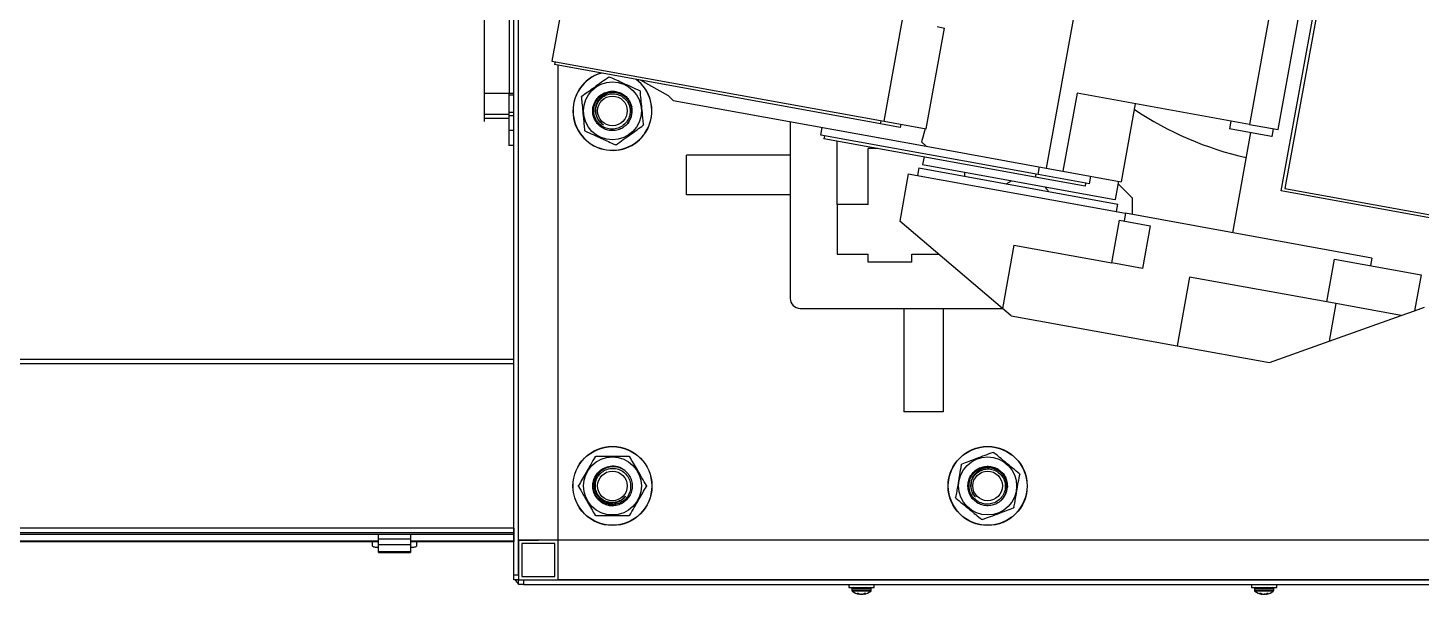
# Model space of a CAD drawing. Header units: inches. Extents: x 0 to 34.2, y 0 to 22.
# Drawn here: x 7.612 to 9.388, y 9.879 to 10.602 of the extents above; entities that cross this region are included whole.
import ezdxf

# ---------------------------------------------------------------- set-up
doc = ezdxf.new("R2010")
doc.units = ezdxf.units.IN
doc.header["$MEASUREMENT"] = 0

msp = doc.modelspace()

# ---------------------------------------------------------------- linework, layer by layer
at = {"color": 7, "linetype": 'Continuous', "lineweight": 25}
for p, q in [((8.2314, 9.9037), (8.2314, 10.7222)), ((8.2374, 9.9037), (8.2374, 10.7211)), ((8.2374, 9.9478), (8.2374, 10.7211)), ((8.3103, 10.727), (8.2799, 10.5592)), ((9.2061, 10.4717), (9.2515, 10.7214)), ((8.1933, 10.6915), (8.1933, 10.4821)), ((8.9582, 10.688), (8.91, 10.4226)), ((9.2066, 10.6832), (9.1694, 10.4783)), ((8.2256, 10.5176), (8.2256, 10.6561)), ((8.2311, 10.5176), (8.2311, 10.6561)), ((8.7034, 10.4823), (8.7338, 10.6501)), ((9.21, 10.3934), (9.2561, 10.647)), ((9.2593, 10.6424), (9.2146, 10.3966)), ((8.7571, 10.4726), (8.7804, 10.6013)), ((8.7711, 10.6031), (8.7804, 10.6013)), ((8.2799, 10.5592), (8.7034, 10.4823)), ((8.2838, 10.5585), (8.2831, 10.5546)), ((8.6989, 10.4791), (8.2831, 10.5546)), ((8.2878, 9.9478), (8.2878, 10.5538)), ((8.4284, 10.5149), (8.3927, 10.5347)), ((8.2248, 10.5176), (8.1933, 10.5176)), ((8.2311, 10.5176), (8.2248, 10.5176)), ((8.2248, 10.5176), (8.2248, 10.5157)), ((8.2311, 10.5157), (8.2248, 10.5157)), ((8.2248, 10.5157), (8.2248, 10.4937)), ((8.2311, 10.5157), (8.2311, 10.5176)), ((8.2311, 10.4937), (8.2311, 10.5157)), ((8.4343, 10.509), (8.4284, 10.5149)), ((8.4343, 10.509), (8.7571, 10.4504)), ((8.9495, 10.5183), (8.9314, 10.4188)), ((9.1694, 10.4783), (8.9495, 10.5183)), ((9.0237, 10.5048), (9.0056, 10.4053)), ((8.1933, 10.4916), (8.2248, 10.4916)), ((8.1933, 10.4861), (8.2248, 10.4861)), ((8.2311, 10.4937), (8.2248, 10.4937)), ((8.2248, 10.4937), (8.2248, 10.4893)), ((8.2311, 10.4893), (8.2248, 10.4893)), ((8.2248, 10.4893), (8.2248, 10.4704)), ((8.2311, 10.4893), (8.2311, 10.4937)), ((8.2311, 10.4704), (8.2311, 10.4893)), ((8.2311, 10.4704), (8.2248, 10.4704)), ((8.2248, 10.4704), (8.2248, 10.4515)), ((8.2311, 10.4515), (8.2311, 10.4704)), ((8.5837, 10.4819), (8.5837, 10.2563)), ((8.6226, 10.4647), (8.6244, 10.4745)), ((8.6989, 10.4791), (8.6996, 10.483)), ((8.7239, 10.4746), (8.6989, 10.4791)), ((8.7034, 10.4823), (8.7571, 10.4726)), ((8.7246, 10.4785), (8.7239, 10.4746)), ((8.7558, 10.4728), (8.7513, 10.4563)), ((9.1456, 10.4826), (9.1438, 10.4729)), ((9.1977, 10.4631), (9.1438, 10.4729)), ((9.148, 10.3401), (9.1712, 10.4679)), ((9.1694, 10.4783), (9.2061, 10.4717)), ((9.1985, 10.463), (9.2002, 10.4727)), ((8.2311, 10.4515), (8.2248, 10.4515)), ((8.2311, 9.9037), (8.2311, 10.4515)), ((8.8999, 10.4144), (8.6226, 10.4647)), ((8.6273, 10.4639), (8.6266, 10.46)), ((8.8963, 10.411), (8.6266, 10.46)), ((8.6436, 10.3762), (8.6436, 10.4569)), ((8.7513, 10.4563), (8.7571, 10.4504)), ((8.7571, 10.4504), (8.91, 10.4226)), ((9.1985, 10.463), (9.1977, 10.4631)), ((8.4515, 10.3885), (8.4515, 10.4389)), ((8.5837, 10.4389), (8.4515, 10.4389)), ((8.695, 10.4476), (8.6833, 10.4476)), ((8.6833, 10.3762), (8.6833, 10.4476)), ((8.7544, 10.4368), (8.7526, 10.427)), ((8.7343, 10.4152), (8.7234, 10.3548)), ((8.7343, 10.4152), (9.0112, 10.365)), ((8.7478, 10.4229), (8.7461, 10.4131)), ((8.7478, 10.4229), (9.0015, 10.3768)), ((8.7526, 10.427), (8.9952, 10.383)), ((8.8062, 10.4123), (8.8062, 10.4173)), ((8.897, 10.4149), (8.8963, 10.411)), ((8.8999, 10.4144), (8.9017, 10.4242)), ((8.9652, 10.4025), (8.8999, 10.4144)), ((8.91, 10.4226), (8.9314, 10.4188)), ((8.9314, 10.4188), (9.0056, 10.4053)), ((8.9652, 10.4025), (8.967, 10.4123)), ((8.9598, 10.3995), (8.8963, 10.411)), ((8.9605, 10.4034), (8.9598, 10.3995)), ((8.9984, 10.3824), (9.0027, 10.4058)), ((9.0204, 10.3841), (9.0021, 10.4024)), ((9.2146, 10.3966), (9.4098, 10.3611)), ((8.5837, 10.3885), (8.4515, 10.3885)), ((8.9952, 10.383), (8.9984, 10.3824)), ((8.9997, 10.3671), (9.0015, 10.3768)), ((9.0204, 10.3633), (9.0204, 10.3841)), ((9.4129, 10.3565), (9.21, 10.3934)), ((8.6833, 10.3762), (8.6436, 10.3762)), ((8.6436, 10.3762), (8.6436, 10.3127)), ((9.0112, 10.365), (9.0094, 10.3552)), ((9.3254, 10.3079), (9.0112, 10.365)), ((8.8545, 10.2436), (8.7234, 10.3548)), ((8.9938, 10.3016), (9.0038, 10.3562)), ((9.0038, 10.3562), (9.0429, 10.3491)), ((9.0429, 10.3491), (9.0329, 10.2945)), ((8.8691, 10.3243), (8.8545, 10.2436)), ((8.8691, 10.3243), (8.9938, 10.3016)), ((8.6436, 10.3127), (8.6833, 10.3127)), ((8.6833, 10.3028), (8.6833, 10.3127)), ((8.7388, 10.3028), (8.7388, 10.3127)), ((8.7388, 10.3127), (8.7729, 10.3127)), ((9.268, 10.2518), (9.2779, 10.3065)), ((9.2779, 10.3065), (9.3883, 10.2864)), ((9.3254, 10.3079), (9.3237, 10.2982)), ((8.7388, 10.3028), (8.6833, 10.3028)), ((9.0329, 10.2945), (8.9938, 10.3016)), ((9.093, 10.2836), (9.077, 10.1958)), ((9.268, 10.2518), (9.093, 10.2836)), ((9.3883, 10.2864), (9.38, 10.2407)), ((8.5963, 10.2437), (8.8543, 10.2437)), ((8.7285, 10.2437), (8.7285, 10.1115)), ((8.7789, 10.2437), (8.7789, 10.1115)), ((8.8655, 10.2342), (8.8545, 10.2436)), ((9.3629, 10.2346), (9.268, 10.2518)), ((9.2797, 10.2497), (9.271, 10.2017)), ((9.271, 10.2017), (9.3629, 10.2346)), ((9.3629, 10.2346), (9.38, 10.2407)), ((9.38, 10.2407), (9.3928, 10.2453)), ((8.8655, 10.2342), (9.077, 10.1958)), ((9.1949, 10.1744), (9.271, 10.2017)), ((9.077, 10.1958), (9.1949, 10.1744)), ((8.2314, 10.1783), (6.9163, 10.1783)), ((8.2314, 10.1728), (6.9187, 10.1728)), ((8.7789, 10.1115), (8.7285, 10.1115)), ((8.2311, 9.9633), (7.0617, 9.9633)), ((7.0617, 9.9579), (8.2311, 9.9579)), ((7.0617, 9.9557), (8.2311, 9.9557)), ((8.0995, 9.9553), (8.0587, 9.9553)), ((8.0587, 9.9495), (8.0587, 9.9553)), ((8.0995, 9.9553), (8.0995, 9.9495)), ((8.2311, 9.9633), (8.2311, 9.9579)), ((8.2311, 9.9579), (8.2311, 9.9557)), ((8.2311, 9.9557), (8.2311, 9.9469)), ((7.1929, 9.9469), (8.0587, 9.9469)), ((8.0587, 9.946), (7.1929, 9.946)), ((8.0506, 9.946), (8.0506, 9.9411)), ((8.0569, 9.9389), (8.0587, 9.9389)), ((8.0587, 9.9495), (8.0995, 9.9495)), ((8.0587, 9.9425), (8.0587, 9.9495)), ((8.0587, 9.9425), (8.0995, 9.9425)), ((8.0587, 9.9335), (8.0587, 9.9425)), ((8.0587, 9.9335), (8.0995, 9.9335)), ((8.0587, 9.9324), (8.0587, 9.9335)), ((8.0587, 9.9324), (8.0995, 9.9324)), ((8.0995, 9.9495), (8.0995, 9.9425)), ((8.0995, 9.9469), (8.2311, 9.9469)), ((8.2311, 9.946), (8.0995, 9.946)), ((8.0995, 9.9425), (8.0995, 9.9335)), ((8.0995, 9.9389), (8.1013, 9.9389)), ((8.0995, 9.9335), (8.0995, 9.9324)), ((8.1076, 9.9411), (8.1076, 9.946)), ((8.2311, 9.9469), (8.2311, 9.946)), ((8.2374, 9.9478), (8.2626, 9.9478)), ((8.2878, 9.9478), (8.2374, 9.9478)), ((8.2374, 9.9478), (8.2374, 9.8974)), ((8.2416, 9.9436), (8.2416, 9.9016)), ((8.2836, 9.9436), (8.2416, 9.9436)), ((8.2878, 9.9478), (8.2626, 9.9478)), ((8.2836, 9.9016), (8.2836, 9.9436)), ((8.2878, 9.8974), (8.2878, 9.9478)), ((10.0884, 9.9478), (8.2878, 9.9478)), ((8.2314, 9.9037), (8.2374, 9.9037)), ((8.2314, 9.8974), (8.2314, 9.9037)), ((8.2374, 9.8974), (8.2314, 9.8974)), ((8.2374, 9.8914), (8.2374, 9.8974)), ((8.2374, 9.8974), (8.2878, 9.8974)), ((8.2416, 9.9016), (8.2836, 9.9016)), ((8.2437, 9.8974), (8.2437, 9.8914)), ((8.2437, 9.8974), (10.1325, 9.8974)), ((10.0884, 9.8974), (8.2878, 9.8974)), ((8.2437, 9.8914), (8.2374, 9.8914)), ((8.2437, 9.8914), (10.1325, 9.8914)), ((8.6586, 9.8911), (8.2437, 9.8911)), ((8.6586, 9.8914), (8.6586, 9.8877)), ((8.6586, 9.8877), (8.6908, 9.8877)), ((8.6623, 9.8861), (8.6623, 9.8841)), ((8.6657, 9.8861), (8.6623, 9.8861)), ((8.6657, 9.8841), (8.6623, 9.8841)), ((8.6661, 9.8828), (8.663, 9.8828)), ((8.6871, 9.8861), (8.6657, 9.8861)), ((8.6871, 9.8841), (8.6657, 9.8841)), ((8.6865, 9.8828), (8.6661, 9.8828)), ((8.6686, 9.8914), (8.6685, 9.8914)), ((8.671, 9.88), (8.669, 9.88)), ((8.6711, 9.8793), (8.6712, 9.8799)), ((8.6712, 9.8792), (8.6711, 9.8793)), ((8.6713, 9.8799), (8.6712, 9.8792)), ((8.6718, 9.8791), (8.6718, 9.8797)), ((8.6718, 9.8791), (8.6718, 9.8797)), ((8.6718, 9.8791), (8.6718, 9.8795)), ((8.6729, 9.8793), (8.673, 9.8792)), ((8.6732, 9.8793), (8.6733, 9.8792)), ((8.6749, 9.8791), (8.6749, 9.8791)), ((8.675, 9.8791), (8.675, 9.8791)), ((8.6752, 9.8791), (8.6752, 9.8791)), ((8.676, 9.8792), (8.6761, 9.8793)), ((8.6763, 9.8793), (8.6762, 9.8792)), ((8.6762, 9.8792), (8.6762, 9.8793)), ((8.6763, 9.8793), (8.6763, 9.8793)), ((8.6766, 9.8793), (8.6765, 9.8792)), ((8.6765, 9.8792), (8.6765, 9.8793)), ((8.6766, 9.8793), (8.6766, 9.8793)), ((8.6776, 9.8798), (8.6777, 9.8791)), ((8.6776, 9.8798), (8.6777, 9.8791)), ((8.6776, 9.8797), (8.6777, 9.8791)), ((8.6776, 9.8797), (8.6777, 9.8791)), ((8.6802, 9.88), (8.6781, 9.88)), ((8.6781, 9.8792), (8.6781, 9.88)), ((8.6782, 9.8793), (8.6781, 9.8792)), ((8.6782, 9.88), (8.6782, 9.8793)), ((8.6793, 9.8913), (8.6796, 9.8914)), ((8.6796, 9.8877), (8.6794, 9.8878)), ((8.6871, 9.8841), (8.6871, 9.8861)), ((8.6908, 9.8877), (8.6908, 9.8914)), ((9.1719, 9.8911), (8.6908, 9.8911)), ((9.1719, 9.8914), (9.1719, 9.8877)), ((9.1719, 9.8877), (9.2041, 9.8877)), ((9.1756, 9.8861), (9.1756, 9.8841)), ((9.1789, 9.8861), (9.1756, 9.8861)), ((9.1789, 9.8841), (9.1756, 9.8841)), ((9.1794, 9.8828), (9.1762, 9.8828)), ((9.2004, 9.8861), (9.1789, 9.8861)), ((9.2004, 9.8841), (9.1789, 9.8841)), ((9.1997, 9.8828), (9.1794, 9.8828)), ((9.1818, 9.8914), (9.1817, 9.8914)), ((9.1842, 9.88), (9.1823, 9.88)), ((9.1844, 9.8793), (9.1844, 9.8799)), ((9.1845, 9.8792), (9.1844, 9.8793)), ((9.1845, 9.8799), (9.1845, 9.8792)), ((9.185, 9.8791), (9.1851, 9.8797)), ((9.185, 9.8791), (9.1851, 9.8797)), ((9.185, 9.8791), (9.1851, 9.8795)), ((9.1861, 9.8793), (9.1862, 9.8792)), ((9.1864, 9.8793), (9.1865, 9.8792)), ((9.1882, 9.8791), (9.1882, 9.8791)), ((9.1882, 9.8791), (9.1882, 9.8791)), ((9.1884, 9.8791), (9.1884, 9.8791)), ((9.1892, 9.8792), (9.1893, 9.8793)), ((9.1895, 9.8793), (9.1894, 9.8792)), ((9.1894, 9.8792), (9.1894, 9.8793)), ((9.1895, 9.8793), (9.1895, 9.8793)), ((9.1898, 9.8793), (9.1897, 9.8792)), ((9.1897, 9.8792), (9.1897, 9.8793)), ((9.1898, 9.8793), (9.1898, 9.8793)), ((9.1908, 9.8797), (9.1909, 9.8791)), ((9.1909, 9.8798), (9.1909, 9.8791)), ((9.1909, 9.8798), (9.1909, 9.8791)), ((9.1909, 9.8797), (9.1909, 9.8791)), ((9.1914, 9.8792), (9.1913, 9.88)), ((9.1934, 9.88), (9.1914, 9.88)), ((9.1914, 9.88), (9.1915, 9.8793)), ((9.1915, 9.8793), (9.1914, 9.8792)), ((9.1926, 9.8913), (9.1928, 9.8914)), ((9.1928, 9.8877), (9.1926, 9.8878)), ((9.2004, 9.8841), (9.2004, 9.8861)), ((9.2041, 9.8877), (9.2041, 9.8914)), ((9.6851, 9.8911), (9.2041, 9.8911))]:
    msp.add_line(p, q, dxfattribs=at)
at = {"color": 7, "linetype": 'Continuous', "lineweight": 25, "flags": 128}
for points in [[(8.3323, 10.5002), (8.3319, 10.4974), (8.332, 10.4931)], [(8.3762, 10.4792), (8.3768, 10.48), (8.3781, 10.4818)], [(8.8593, 10.4026), (8.862, 10.4044), (8.8659, 10.4065)], [(8.3751, 10.0346), (8.3745, 10.0352), (8.3727, 10.0367)], [(8.35, 9.9929), (8.3528, 9.9922), (8.357, 9.9919)], [(8.0506, 9.9411), (8.0508, 9.9407), (8.0511, 9.9402), (8.0517, 9.9399), (8.0525, 9.9395), (8.0534, 9.9393), (8.0545, 9.9391), (8.0557, 9.939), (8.0569, 9.9389)], [(8.1013, 9.9389), (8.1025, 9.939), (8.1037, 9.9391), (8.1048, 9.9393), (8.1057, 9.9395), (8.1065, 9.9399), (8.1071, 9.9402), (8.1074, 9.9407), (8.1076, 9.9411)], [(8.2314, 9.9011), (8.2314, 9.9013), (8.2311, 9.9037)], [(8.2437, 9.8911), (8.2413, 9.8914), (8.2411, 9.8914)]]:
    msp.add_lwpolyline(points, dxfattribs=at)
at = {"color": 7, "linetype": 'Continuous', "lineweight": 25}
for centre, radius in [((8.357, 10.4956), 0.037), ((8.357, 10.4956), 0.0189), ((8.357, 10.0171), 0.0504), ((8.357, 10.0171), 0.0502), ((8.8355, 10.0171), 0.0504), ((8.8355, 10.0171), 0.0502), ((8.357, 10.0171), 0.037), ((8.8355, 10.0171), 0.037), ((8.357, 10.0171), 0.0189), ((8.8355, 10.0171), 0.0189)]:
    msp.add_circle(centre, radius, dxfattribs=at)
for centre, radius, start, end in [((8.357, 10.4956), 0.0504, 106.676, 185.5176), ((8.357, 10.4956), 0.0502, 106.249, 185.5176), ((8.357, 10.4956), 0.0504, 185.5176, 52.7424), ((8.357, 10.4956), 0.0502, 185.5176, 53.1694), ((8.357, 10.4956), 0.0252, 326.919, 12.0456), ((9.2583, 10.8481), 0.4224, 236.0432, 257.2875), ((8.8816, 10.3722), 0.0377, 33.2217, 44.8031), ((8.5963, 10.2563), 0.0126, 180, 270), ((8.357, 10.0171), 0.0252, 51.4015, 96.5281), ((8.8355, 10.0171), 0.0252, 311.6373, 356.764), ((8.2437, 9.9037), 0.0126, 210, 240), ((8.6639, 9.8861), 0.00159, 90, 180), ((8.6639, 9.8841), 0.00159, 180, 233.1968), ((8.6747, 9.8985), 0.0196, 233.1968, 261.3382), ((8.6738, 9.8897), 0.0108, 243.8069, 255.7749), ((8.6761, 9.891), 0.0121, 245.0322, 256.1241), ((8.6723, 9.8825), 0.0034, 251.8265, 261.1272), ((8.6758, 9.8921), 0.0132, 252.4029, 257.141), ((8.6755, 9.8974), 0.0184, 262.2369, 266.2393), ((8.6757, 9.8965), 0.0174, 262.0239, 266.1325), ((8.6736, 9.8956), 0.0166, 273.9726, 278.1861), ((8.6738, 9.8965), 0.0174, 273.8675, 277.9761), ((8.674, 9.8974), 0.0184, 273.7607, 277.7631), ((8.6733, 9.8898), 0.0109, 284.7718, 296.3728), ((8.6735, 9.8907), 0.0118, 283.8089, 290.6186), ((8.6736, 9.8921), 0.0132, 282.859, 287.5971), ((8.6747, 9.8985), 0.0196, 278.7104, 306.8032), ((8.6772, 9.8816), 0.00253, 280.4171, 291.1704), ((8.6757, 9.8885), 0.00961, 285.1987, 297.832), ((8.6855, 9.8861), 0.00159, 0, 90), ((8.6855, 9.8841), 0.00159, 306.8032, 0), ((9.1772, 9.8861), 0.00159, 90, 180), ((9.1772, 9.8841), 0.00159, 180, 233.1968), ((9.188, 9.8985), 0.0196, 233.1968, 261.3382), ((9.187, 9.8897), 0.0108, 243.8069, 255.7749), ((9.1893, 9.891), 0.0121, 245.0322, 256.1241), ((9.1855, 9.8825), 0.0034, 251.8265, 261.1272), ((9.1891, 9.8921), 0.0132, 252.4029, 257.141), ((9.1887, 9.8974), 0.0184, 262.2369, 266.2393), ((9.1889, 9.8965), 0.0174, 262.0239, 266.1325), ((9.1868, 9.8956), 0.0166, 273.9726, 278.1861), ((9.187, 9.8965), 0.0174, 273.8675, 277.9761), ((9.1872, 9.8974), 0.0184, 273.7607, 277.7631), ((9.1865, 9.8898), 0.0109, 284.7718, 296.3728), ((9.1867, 9.8907), 0.0118, 283.8089, 290.6186), ((9.1869, 9.8921), 0.0132, 282.859, 287.5971), ((9.188, 9.8985), 0.0196, 278.7104, 306.8032), ((9.1905, 9.8816), 0.00253, 280.4171, 291.1704), ((9.1889, 9.8885), 0.00961, 285.1987, 297.832), ((9.1988, 9.8861), 0.00159, 0, 90), ((9.1988, 9.8841), 0.00159, 306.8032, 0)]:
    msp.add_arc(centre, radius, start, end, dxfattribs=at)
for points, knots in [([(8.3524, 10.5387), (8.3494, 10.5365), (8.3432, 10.5321), (8.3341, 10.5256), (8.3255, 10.5195), (8.3204, 10.5158), (8.3178, 10.5139)], [0, 0, 0, 0, 0.26953, 0.544987, 0.770589, 1, 1, 1, 1]), ([(8.3524, 10.5387), (8.3525, 10.5387), (8.3527, 10.5388), (8.3529, 10.5389), (8.3531, 10.5388), (8.3533, 10.5388), (8.3533, 10.5388)], [0, 0, 0, 0, 0.28744, 0.575986, 0.854067, 1, 1, 1, 1]), ([(8.3921, 10.5211), (8.3886, 10.5227), (8.3817, 10.5258), (8.3716, 10.5304), (8.362, 10.5348), (8.3562, 10.5374), (8.3533, 10.5388)], [0, 0, 0, 0, 0.26953, 0.544987, 0.770589, 1, 1, 1, 1]), ([(8.3781, 10.4818), (8.3776, 10.481), (8.3758, 10.4785), (8.3718, 10.4748), (8.366, 10.4717), (8.3595, 10.4702), (8.3528, 10.4704), (8.3465, 10.4724), (8.3408, 10.4759), (8.3363, 10.4808), (8.3332, 10.4866), (8.3317, 10.4931), (8.3319, 10.4998), (8.3339, 10.5061), (8.3374, 10.5118), (8.3422, 10.5163), (8.3481, 10.5194), (8.3546, 10.5209), (8.3612, 10.5207), (8.3676, 10.5187), (8.3732, 10.5152), (8.3774, 10.511), (8.3789, 10.5077), (8.3796, 10.5064)], [0, 0, 0, 0, 0.0213, 0.071095, 0.120889, 0.170683, 0.220478, 0.270272, 0.320066, 0.369861, 0.419655, 0.469449, 0.519243, 0.569038, 0.618832, 0.668626, 0.718421, 0.768215, 0.818009, 0.867804, 0.917598, 0.967392, 1, 1, 1, 1]), ([(8.3364, 10.4912), (8.3361, 10.4935), (8.3355, 10.4983), (8.3376, 10.5053), (8.3417, 10.5113), (8.3477, 10.5156), (8.3547, 10.5177), (8.3622, 10.5173), (8.3691, 10.5146), (8.3748, 10.5096), (8.3786, 10.503), (8.38, 10.4955), (8.3789, 10.4879), (8.3752, 10.4811), (8.3695, 10.4758), (8.3624, 10.4726), (8.3545, 10.472), (8.3468, 10.474), (8.3402, 10.4784), (8.3354, 10.4849), (8.3329, 10.4926), (8.3331, 10.4994), (8.3346, 10.5045), (8.3363, 10.5082), (8.3387, 10.5115), (8.3415, 10.5144), (8.3449, 10.5168), (8.3486, 10.5186), (8.3525, 10.5198), (8.3566, 10.5203), (8.3608, 10.52), (8.3648, 10.5192), (8.3687, 10.5176), (8.3722, 10.5154), (8.3754, 10.5126), (8.3781, 10.5092), (8.3804, 10.5053), (8.3812, 10.5023), (8.3817, 10.5008)], [0, 0, 0, 0, 0.032699, 0.065435, 0.09832, 0.131527, 0.164919, 0.19847, 0.232371, 0.266419, 0.300673, 0.33523, 0.369935, 0.404892, 0.440105, 0.475466, 0.511126, 0.546995, 0.583014, 0.619376, 0.655901, 0.692607, 0.711189, 0.729771, 0.748427, 0.767082, 0.785851, 0.804622, 0.823532, 0.842444, 0.861429, 0.880415, 0.899537, 0.91866, 0.9379, 0.957141, 0.978571, 1, 1, 1, 1]), ([(8.3781, 10.4818), (8.3788, 10.4831), (8.3801, 10.4856), (8.3813, 10.4896), (8.3818, 10.4939), (8.3816, 10.4981), (8.3807, 10.5022), (8.3791, 10.5061), (8.3768, 10.5096), (8.3741, 10.5126), (8.3708, 10.5151), (8.3672, 10.5171), (8.3634, 10.5184), (8.3594, 10.519), (8.3554, 10.5189), (8.3502, 10.5179), (8.3442, 10.515), (8.3387, 10.5094), (8.3354, 10.5023), (8.3347, 10.4947), (8.3366, 10.4874), (8.3404, 10.4815), (8.344, 10.479), (8.3455, 10.4779)], [0, 0, 0, 0, 0.038944, 0.077884, 0.116688, 0.155491, 0.193983, 0.232474, 0.270262, 0.308044, 0.345497, 0.38295, 0.420055, 0.457158, 0.493576, 0.529989, 0.601929, 0.673074, 0.742944, 0.812184, 0.880536, 0.947703, 1, 1, 1, 1]), ([(8.3921, 10.5211), (8.3922, 10.5211), (8.3923, 10.521), (8.3925, 10.5208), (8.3926, 10.5206), (8.3926, 10.5204), (8.3926, 10.5204)], [0, 0, 0, 0, 0.2874402, 0.5759858, 0.8540675, 1, 1, 1, 1]), ([(8.3967, 10.478), (8.3964, 10.4805), (8.3959, 10.4856), (8.3951, 10.4945), (8.3941, 10.5047), (8.3932, 10.5136), (8.3927, 10.5188), (8.3926, 10.5204)], [0, 0, 0, 0, 0.183324, 0.368188, 0.624358, 0.887445, 1, 1, 1, 1]), ([(8.3174, 10.5131), (8.3174, 10.5132), (8.3174, 10.5134), (8.3175, 10.5136), (8.3176, 10.5138), (8.3177, 10.5139), (8.3178, 10.5139)], [0, 0, 0, 0, 0.2875034, 0.5760445, 0.8541249, 1, 1, 1, 1]), ([(8.3174, 10.5131), (8.3175, 10.5116), (8.318, 10.5065), (8.3189, 10.4975), (8.3199, 10.4874), (8.3207, 10.4784), (8.3212, 10.4733), (8.3215, 10.4707)], [0, 0, 0, 0, 0.1125558, 0.3690648, 0.6318104, 0.8149978, 1, 1, 1, 1]), ([(8.3455, 10.4779), (8.3451, 10.4782), (8.3438, 10.4791), (8.3418, 10.4808), (8.3398, 10.4833), (8.3382, 10.4859), (8.3371, 10.4885), (8.3366, 10.4903), (8.3364, 10.4912)], [0, 0, 0, 0, 0.095414, 0.286645, 0.477877, 0.669108, 0.833162, 1, 1, 1, 1]), ([(8.322, 10.47), (8.3219, 10.47), (8.3218, 10.4701), (8.3216, 10.4703), (8.3215, 10.4706), (8.3215, 10.4707), (8.3215, 10.4707)], [0, 0, 0, 0, 0.28744, 0.575986, 0.854067, 1, 1, 1, 1]), ([(8.322, 10.47), (8.3254, 10.4684), (8.3324, 10.4653), (8.3425, 10.4607), (8.3521, 10.4563), (8.3579, 10.4537), (8.3608, 10.4523)], [0, 0, 0, 0, 0.2695296, 0.5449873, 0.7705888, 1, 1, 1, 1]), ([(8.3616, 10.4524), (8.3647, 10.4546), (8.3709, 10.4591), (8.38, 10.4655), (8.3885, 10.4716), (8.3937, 10.4753), (8.3963, 10.4772)], [0, 0, 0, 0, 0.2695296, 0.5449873, 0.7705888, 1, 1, 1, 1]), ([(8.3967, 10.478), (8.3967, 10.4779), (8.3967, 10.4777), (8.3966, 10.4775), (8.3965, 10.4773), (8.3964, 10.4772), (8.3963, 10.4772)], [0, 0, 0, 0, 0.287503, 0.576044, 0.854125, 1, 1, 1, 1]), ([(8.3616, 10.4524), (8.3616, 10.4524), (8.3614, 10.4523), (8.3611, 10.4523), (8.3609, 10.4523), (8.3608, 10.4523), (8.3608, 10.4523)], [0, 0, 0, 0, 0.2874401, 0.5759857, 0.8540674, 1, 1, 1, 1]), ([(8.8424, 10.0599), (8.8389, 10.0586), (8.8318, 10.0559), (8.8213, 10.0521), (8.8114, 10.0484), (8.8055, 10.0462), (8.8025, 10.0451)], [0, 0, 0, 0, 0.26953, 0.544987, 0.770589, 1, 1, 1, 1]), ([(8.8424, 10.0599), (8.8425, 10.0599), (8.8427, 10.0599), (8.843, 10.0599), (8.8432, 10.0598), (8.8433, 10.0598), (8.8433, 10.0597)], [0, 0, 0, 0, 0.2874401, 0.5759857, 0.8540674, 1, 1, 1, 1]), ([(8.8761, 10.0325), (8.8732, 10.0349), (8.8673, 10.0398), (8.8587, 10.0469), (8.8507, 10.0536), (8.8458, 10.0577), (8.8433, 10.0597)], [0, 0, 0, 0, 0.26953, 0.544987, 0.770589, 1, 1, 1, 1]), ([(8.335, 10.0544), (8.3331, 10.0511), (8.3293, 10.0445), (8.3237, 10.0349), (8.3184, 10.0258), (8.3153, 10.0203), (8.3137, 10.0175)], [0, 0, 0, 0, 0.26953, 0.544987, 0.770589, 1, 1, 1, 1]), ([(8.3727, 10.0367), (8.3735, 10.0361), (8.3758, 10.0341), (8.3791, 10.0298), (8.3816, 10.0237), (8.3825, 10.0171), (8.3816, 10.0105), (8.3791, 10.0043), (8.375, 9.9991), (8.3698, 9.995), (8.3636, 9.9925), (8.357, 9.9916), (8.3504, 9.9925), (8.3443, 9.995), (8.339, 9.9991), (8.335, 10.0043), (8.3324, 10.0105), (8.3316, 10.0171), (8.3324, 10.0237), (8.335, 10.0298), (8.339, 10.035), (8.3436, 10.0388), (8.3471, 10.04), (8.3484, 10.0405)], [0, 0, 0, 0, 0.0213, 0.071095, 0.120889, 0.170683, 0.220478, 0.270272, 0.320066, 0.369861, 0.419655, 0.469449, 0.519243, 0.569038, 0.618832, 0.668626, 0.718421, 0.768215, 0.818009, 0.867804, 0.917598, 0.967392, 1, 1, 1, 1]), ([(8.3594, 9.9961), (8.357, 9.996), (8.3523, 9.9958), (8.3455, 9.9986), (8.3399, 10.0033), (8.3362, 10.0097), (8.3348, 10.0169), (8.3358, 10.0243), (8.3393, 10.0309), (8.3448, 10.0361), (8.3517, 10.0393), (8.3593, 10.0399), (8.3667, 10.0381), (8.3732, 10.0338), (8.3779, 10.0276), (8.3804, 10.0202), (8.3803, 10.0123), (8.3775, 10.0048), (8.3725, 9.9987), (8.3656, 9.9945), (8.3577, 9.9928), (8.3509, 9.9936), (8.3459, 9.9956), (8.3425, 9.9977), (8.3394, 10.0003), (8.3368, 10.0035), (8.3347, 10.007), (8.3333, 10.0108), (8.3325, 10.0149), (8.3324, 10.019), (8.333, 10.0231), (8.3343, 10.0271), (8.3362, 10.0308), (8.3387, 10.0341), (8.3418, 10.037), (8.3454, 10.0394), (8.3496, 10.0412), (8.3526, 10.0418), (8.3542, 10.0421)], [0, 0, 0, 0, 0.0326994, 0.0654347, 0.0983202, 0.1315274, 0.1649194, 0.1984699, 0.2323714, 0.2664191, 0.3006732, 0.3352305, 0.3699346, 0.4048919, 0.4401049, 0.4754661, 0.5111261, 0.5469949, 0.5830138, 0.619376, 0.6559009, 0.6926073, 0.7111887, 0.7297714, 0.7484268, 0.7670822, 0.7858515, 0.8046215, 0.8235325, 0.8424443, 0.8614294, 0.8804145, 0.8995365, 0.9186596, 0.9379002, 0.9571412, 0.9785706, 1, 1, 1, 1]), ([(8.3727, 10.0367), (8.3716, 10.0375), (8.3692, 10.0391), (8.3653, 10.0407), (8.3611, 10.0416), (8.3569, 10.0418), (8.3527, 10.0412), (8.3487, 10.04), (8.345, 10.0381), (8.3417, 10.0357), (8.3389, 10.0327), (8.3366, 10.0293), (8.3349, 10.0256), (8.334, 10.0217), (8.3337, 10.0177), (8.3342, 10.0124), (8.3365, 10.0062), (8.3415, 10.0001), (8.3482, 9.9962), (8.3558, 9.9947), (8.3632, 9.9959), (8.3694, 9.9992), (8.3723, 10.0025), (8.3735, 10.0039)], [0, 0, 0, 0, 0.038944, 0.077884, 0.116688, 0.155491, 0.193983, 0.232474, 0.270262, 0.308044, 0.345497, 0.38295, 0.420055, 0.457158, 0.493576, 0.529989, 0.601929, 0.673074, 0.742944, 0.812184, 0.880536, 0.947703, 1, 1, 1, 1]), ([(8.335, 10.0544), (8.335, 10.0545), (8.3351, 10.0546), (8.3353, 10.0548), (8.3356, 10.0548), (8.3357, 10.0548), (8.3357, 10.0548)], [0, 0, 0, 0, 0.2874402, 0.5759858, 0.8540675, 1, 1, 1, 1]), ([(8.3783, 10.0548), (8.3758, 10.0548), (8.3706, 10.0548), (8.3617, 10.0548), (8.3515, 10.0548), (8.3425, 10.0548), (8.3373, 10.0548), (8.3357, 10.0548)], [0, 0, 0, 0, 0.183324, 0.368188, 0.624358, 0.887445, 1, 1, 1, 1]), ([(8.3783, 10.0548), (8.3784, 10.0548), (8.3786, 10.0548), (8.3788, 10.0547), (8.379, 10.0545), (8.3791, 10.0544), (8.3791, 10.0544)], [0, 0, 0, 0, 0.287503, 0.576044, 0.854125, 1, 1, 1, 1]), ([(8.4004, 10.0175), (8.3985, 10.0208), (8.3947, 10.0274), (8.3891, 10.037), (8.3839, 10.0461), (8.3807, 10.0516), (8.3791, 10.0544)], [0, 0, 0, 0, 0.26953, 0.544987, 0.770589, 1, 1, 1, 1]), ([(8.8019, 10.0445), (8.8016, 10.0429), (8.8008, 10.0379), (8.7992, 10.029), (8.7975, 10.019), (8.796, 10.0101), (8.7951, 10.005), (8.7947, 10.0025)], [0, 0, 0, 0, 0.112556, 0.369065, 0.63181, 0.814998, 1, 1, 1, 1]), ([(8.8019, 10.0445), (8.8019, 10.0445), (8.802, 10.0447), (8.8021, 10.0449), (8.8023, 10.0451), (8.8024, 10.0451), (8.8025, 10.0451)], [0, 0, 0, 0, 0.2875034, 0.5760445, 0.8541249, 1, 1, 1, 1]), ([(8.8523, 9.9982), (8.8515, 9.9976), (8.8491, 9.9956), (8.8443, 9.9932), (8.8379, 9.9917), (8.8312, 9.992), (8.8249, 9.9939), (8.8192, 9.9975), (8.8147, 10.0024), (8.8116, 10.0083), (8.8102, 10.0147), (8.8104, 10.0214), (8.8124, 10.0277), (8.8159, 10.0334), (8.8208, 10.0379), (8.8267, 10.041), (8.8332, 10.0424), (8.8398, 10.0422), (8.8462, 10.0402), (8.8518, 10.0366), (8.8563, 10.0318), (8.8592, 10.0266), (8.8598, 10.023), (8.8601, 10.0216)], [0, 0, 0, 0, 0.0213, 0.071095, 0.120889, 0.170683, 0.220478, 0.270272, 0.320066, 0.369861, 0.419655, 0.469449, 0.519243, 0.569038, 0.618832, 0.668626, 0.718421, 0.768215, 0.818009, 0.867804, 0.917598, 0.967392, 1, 1, 1, 1]), ([(8.8145, 10.0183), (8.8148, 10.0206), (8.8154, 10.0254), (8.8193, 10.0316), (8.8249, 10.0362), (8.8318, 10.0388), (8.8391, 10.039), (8.8462, 10.0367), (8.8522, 10.0322), (8.8564, 10.0259), (8.8583, 10.0186), (8.8577, 10.011), (8.8546, 10.0039), (8.8493, 9.9983), (8.8424, 9.9947), (8.8346, 9.9935), (8.8269, 9.995), (8.82, 9.9989), (8.8148, 10.005), (8.8118, 10.0125), (8.8115, 10.0205), (8.8134, 10.027), (8.8162, 10.0316), (8.8189, 10.0347), (8.822, 10.0373), (8.8255, 10.0393), (8.8294, 10.0408), (8.8334, 10.0415), (8.8375, 10.0416), (8.8416, 10.041), (8.8456, 10.0397), (8.8492, 10.0378), (8.8526, 10.0353), (8.8554, 10.0322), (8.8577, 10.0287), (8.8595, 10.0247), (8.8606, 10.0203), (8.8606, 10.0172), (8.8607, 10.0156)], [0, 0, 0, 0, 0.032699, 0.065435, 0.09832, 0.131527, 0.164919, 0.19847, 0.232371, 0.266419, 0.300673, 0.33523, 0.369935, 0.404892, 0.440105, 0.475466, 0.511126, 0.546995, 0.583014, 0.619376, 0.655901, 0.692607, 0.711189, 0.729771, 0.748427, 0.767082, 0.785851, 0.804622, 0.823532, 0.842444, 0.861429, 0.880415, 0.899537, 0.91866, 0.9379, 0.957141, 0.978571, 1, 1, 1, 1]), ([(8.8523, 9.9982), (8.8532, 9.9993), (8.8552, 10.0013), (8.8574, 10.005), (8.859, 10.0089), (8.8599, 10.013), (8.8601, 10.0172), (8.8596, 10.0214), (8.8583, 10.0254), (8.8565, 10.029), (8.854, 10.0323), (8.851, 10.0351), (8.8476, 10.0374), (8.844, 10.039), (8.8401, 10.04), (8.8348, 10.0404), (8.8283, 10.0392), (8.8215, 10.0352), (8.8164, 10.0293), (8.8137, 10.0221), (8.8136, 10.0145), (8.8158, 10.0079), (8.8185, 10.0045), (8.8198, 10.003)], [0, 0, 0, 0, 0.038944, 0.077884, 0.116688, 0.155491, 0.193983, 0.232474, 0.270262, 0.308044, 0.345497, 0.38295, 0.420055, 0.457158, 0.493576, 0.529989, 0.601929, 0.673074, 0.742944, 0.812184, 0.880536, 0.947703, 1, 1, 1, 1]), ([(8.8691, 9.9897), (8.8696, 9.9922), (8.8704, 9.9972), (8.872, 10.006), (8.8737, 10.0161), (8.8752, 10.025), (8.8761, 10.0301), (8.8764, 10.0317)], [0, 0, 0, 0, 0.183324, 0.368188, 0.624358, 0.887445, 1, 1, 1, 1]), ([(8.8761, 10.0325), (8.8761, 10.0324), (8.8762, 10.0323), (8.8764, 10.032), (8.8764, 10.0318), (8.8764, 10.0317), (8.8764, 10.0317)], [0, 0, 0, 0, 0.28744, 0.575986, 0.854067, 1, 1, 1, 1]), ([(8.3137, 10.0166), (8.3136, 10.0167), (8.3136, 10.0169), (8.3135, 10.0171), (8.3136, 10.0174), (8.3136, 10.0175), (8.3137, 10.0175)], [0, 0, 0, 0, 0.2874401, 0.5759857, 0.8540674, 1, 1, 1, 1]), ([(8.3137, 10.0166), (8.3156, 10.0134), (8.3194, 10.0068), (8.3249, 9.9971), (8.3302, 9.988), (8.3334, 9.9825), (8.335, 9.9797)], [0, 0, 0, 0, 0.26953, 0.544987, 0.770589, 1, 1, 1, 1]), ([(8.3735, 10.0039), (8.3732, 10.0035), (8.3722, 10.0023), (8.3702, 10.0005), (8.3676, 9.9987), (8.3649, 9.9974), (8.3621, 9.9965), (8.3603, 9.9962), (8.3594, 9.9961)], [0, 0, 0, 0, 0.095414, 0.286645, 0.477877, 0.669108, 0.833162, 1, 1, 1, 1]), ([(8.3791, 9.9797), (8.381, 9.983), (8.3848, 9.9896), (8.3904, 9.9993), (8.3956, 10.0083), (8.3988, 10.0138), (8.4004, 10.0166)], [0, 0, 0, 0, 0.26953, 0.544987, 0.770589, 1, 1, 1, 1]), ([(8.4004, 10.0175), (8.4004, 10.0174), (8.4005, 10.0173), (8.4005, 10.017), (8.4005, 10.0168), (8.4004, 10.0167), (8.4004, 10.0166)], [0, 0, 0, 0, 0.28744, 0.575986, 0.854067, 1, 1, 1, 1]), ([(8.8198, 10.003), (8.8194, 10.0034), (8.8184, 10.0047), (8.817, 10.0069), (8.8157, 10.0098), (8.8148, 10.0127), (8.8144, 10.0155), (8.8144, 10.0173), (8.8145, 10.0183)], [0, 0, 0, 0, 0.095414, 0.286645, 0.477877, 0.669108, 0.833162, 1, 1, 1, 1]), ([(8.795, 10.0017), (8.7949, 10.0017), (8.7948, 10.0018), (8.7947, 10.0021), (8.7947, 10.0023), (8.7947, 10.0024), (8.7947, 10.0025)], [0, 0, 0, 0, 0.28744, 0.575986, 0.854067, 1, 1, 1, 1]), ([(8.795, 10.0017), (8.7979, 9.9992), (8.8037, 9.9944), (8.8123, 9.9872), (8.8204, 9.9805), (8.8253, 9.9765), (8.8277, 9.9744)], [0, 0, 0, 0, 0.26953, 0.544987, 0.770589, 1, 1, 1, 1]), ([(8.8286, 9.9743), (8.8321, 9.9756), (8.8393, 9.9782), (8.8498, 9.982), (8.8596, 9.9857), (8.8656, 9.9879), (8.8686, 9.989)], [0, 0, 0, 0, 0.26953, 0.544987, 0.770589, 1, 1, 1, 1]), ([(8.8691, 9.9897), (8.8691, 9.9896), (8.8691, 9.9894), (8.8689, 9.9892), (8.8687, 9.9891), (8.8686, 9.989), (8.8686, 9.989)], [0, 0, 0, 0, 0.287503, 0.576044, 0.854125, 1, 1, 1, 1]), ([(8.3357, 9.9793), (8.3356, 9.9793), (8.3355, 9.9793), (8.3352, 9.9794), (8.3351, 9.9796), (8.335, 9.9797), (8.335, 9.9797)], [0, 0, 0, 0, 0.287503, 0.576044, 0.854125, 1, 1, 1, 1]), ([(8.3357, 9.9793), (8.3373, 9.9793), (8.3424, 9.9793), (8.3514, 9.9793), (8.3616, 9.9793), (8.3706, 9.9793), (8.3758, 9.9793), (8.3783, 9.9793)], [0, 0, 0, 0, 0.1125558, 0.3690648, 0.6318104, 0.8149978, 1, 1, 1, 1]), ([(8.3791, 9.9797), (8.379, 9.9797), (8.3789, 9.9795), (8.3787, 9.9794), (8.3785, 9.9793), (8.3784, 9.9793), (8.3783, 9.9793)], [0, 0, 0, 0, 0.28744, 0.575986, 0.854067, 1, 1, 1, 1]), ([(8.8286, 9.9743), (8.8285, 9.9742), (8.8284, 9.9742), (8.8281, 9.9742), (8.8279, 9.9743), (8.8278, 9.9744), (8.8277, 9.9744)], [0, 0, 0, 0, 0.28744, 0.575986, 0.854067, 1, 1, 1, 1]), ([(8.6718, 9.8791), (8.6718, 9.8791), (8.6718, 9.8791), (8.6718, 9.8791), (8.6718, 9.8791)], [0, 0, 0, 0, 0.176592, 1, 1, 1, 1]), ([(8.6718, 9.8791), (8.6718, 9.8791), (8.6718, 9.8791), (8.6718, 9.8791), (8.6718, 9.8791)], [0, 0, 0, 0, 0.741714, 1, 1, 1, 1]), ([(8.6743, 9.8791), (8.6743, 9.8791), (8.6744, 9.8791), (8.6744, 9.8791), (8.6745, 9.8791), (8.6745, 9.8791)], [0, 0, 0, 0, 0.4299884, 0.8599839, 1, 1, 1, 1]), ([(8.6745, 9.8791), (8.6745, 9.8791), (8.6746, 9.8791), (8.6747, 9.8791), (8.6747, 9.8791), (8.6747, 9.8791)], [0, 0, 0, 0, 0.429988, 0.859984, 1, 1, 1, 1]), ([(8.6749, 9.8791), (8.6749, 9.8791), (8.6748, 9.8791), (8.6748, 9.8791), (8.6747, 9.8791), (8.6747, 9.8791)], [0, 0, 0, 0, 0.429988, 0.859984, 1, 1, 1, 1]), ([(8.6752, 9.8791), (8.6752, 9.8791), (8.6751, 9.8791), (8.675, 9.8791), (8.675, 9.8791), (8.675, 9.8791)], [0, 0, 0, 0, 0.429988, 0.859984, 1, 1, 1, 1]), ([(8.6777, 9.8791), (8.6777, 9.8791), (8.6776, 9.8791), (8.6777, 9.8791), (8.6777, 9.8791)], [0, 0, 0, 0, 0.50924, 1, 1, 1, 1]), ([(8.6777, 9.8791), (8.6777, 9.8791), (8.6777, 9.8791), (8.6777, 9.8791), (8.6777, 9.8791), (8.6777, 9.8791)], [0, 0, 0, 0, 0.4299884, 0.8599839, 1, 1, 1, 1]), ([(9.185, 9.8791), (9.185, 9.8791), (9.185, 9.8791), (9.185, 9.8791), (9.185, 9.8791)], [0, 0, 0, 0, 0.176592, 1, 1, 1, 1]), ([(9.185, 9.8791), (9.185, 9.8791), (9.185, 9.8791), (9.185, 9.8791), (9.185, 9.8791)], [0, 0, 0, 0, 0.741714, 1, 1, 1, 1]), ([(9.1875, 9.8791), (9.1875, 9.8791), (9.1876, 9.8791), (9.1877, 9.8791), (9.1877, 9.8791), (9.1877, 9.8791)], [0, 0, 0, 0, 0.429988, 0.859984, 1, 1, 1, 1]), ([(9.1878, 9.8791), (9.1878, 9.8791), (9.1879, 9.8791), (9.1879, 9.8791), (9.188, 9.8791), (9.188, 9.8791)], [0, 0, 0, 0, 0.429988, 0.859984, 1, 1, 1, 1]), ([(9.1882, 9.8791), (9.1881, 9.8791), (9.1881, 9.8791), (9.188, 9.8791), (9.188, 9.8791), (9.188, 9.8791)], [0, 0, 0, 0, 0.4299884, 0.8599839, 1, 1, 1, 1]), ([(9.1884, 9.8791), (9.1884, 9.8791), (9.1883, 9.8791), (9.1883, 9.8791), (9.1882, 9.8791), (9.1882, 9.8791)], [0, 0, 0, 0, 0.429988, 0.859984, 1, 1, 1, 1]), ([(9.1909, 9.8791), (9.1909, 9.8791), (9.1909, 9.8791), (9.1909, 9.8791), (9.1909, 9.8791)], [0, 0, 0, 0, 0.530792, 1, 1, 1, 1]), ([(9.1909, 9.8791), (9.1909, 9.8791), (9.1909, 9.8791), (9.1909, 9.8791), (9.1909, 9.8791), (9.1909, 9.8791)], [0, 0, 0, 0, 0.429988, 0.859984, 1, 1, 1, 1])]:
    msp.add_open_spline(points, degree=3, knots=knots, dxfattribs=at)

doc.saveas('drawing.dxf')
